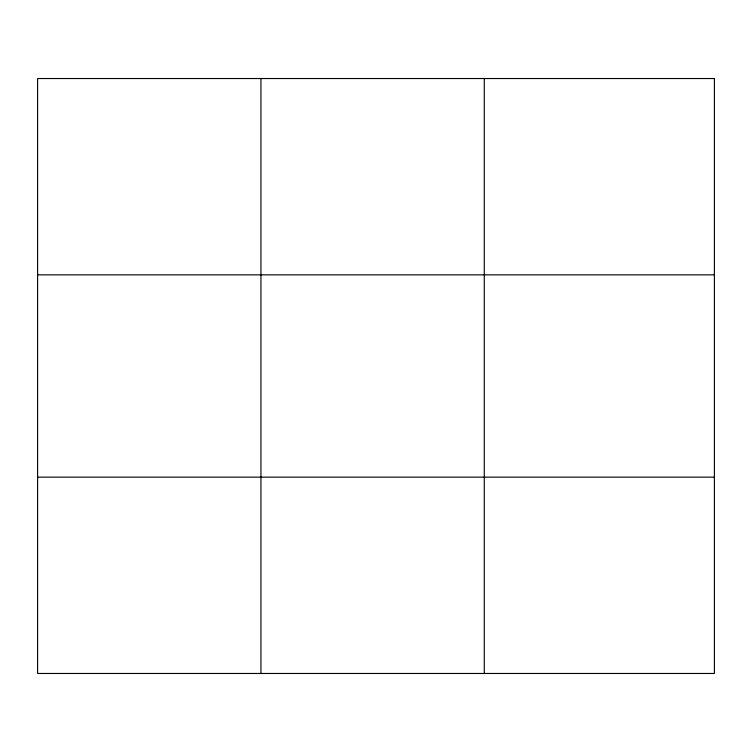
<?xml version="1.0" encoding="UTF-8"?>
<svg xmlns="http://www.w3.org/2000/svg" width="752" height="752" viewBox="0 0 752 752"><rect width="100%" height="100%" fill="white"/><g stroke="black" fill="none" stroke-linecap="round" stroke-linejoin="round"><path stroke-width="1.13" d="M260.944 673.472L260.944 78.528M484.288 673.472L484.288 78.528M37.6 274.856L714.4 274.856M37.6 477.144L714.4 477.144M714.4 78.528L714.4 673.472L37.6 673.472L37.6 78.528L714.4 78.528"/></g></svg>
